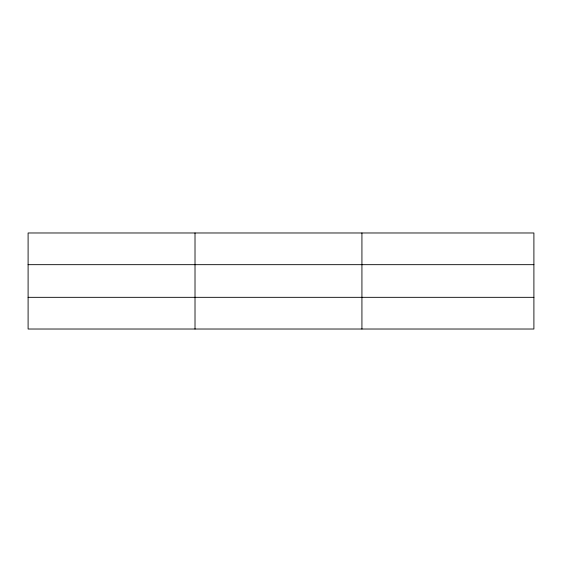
<?xml version="1.0" encoding="UTF-8"?>
<svg xmlns="http://www.w3.org/2000/svg" width="562" height="562" viewBox="0 0 562 562"><rect width="100%" height="100%" fill="white"/><g stroke="black" fill="none" stroke-linecap="round" stroke-linejoin="round"><path stroke-width="0.84" d="M195.014 232.977L195.014 329.023M361.928 232.977L361.928 329.023M533.9 297.326L533.9 329.023L28.1 329.023L28.1 232.977L533.9 232.977L533.9 297.326L28.1 297.326M28.1 264.674L533.9 264.674"/></g></svg>
